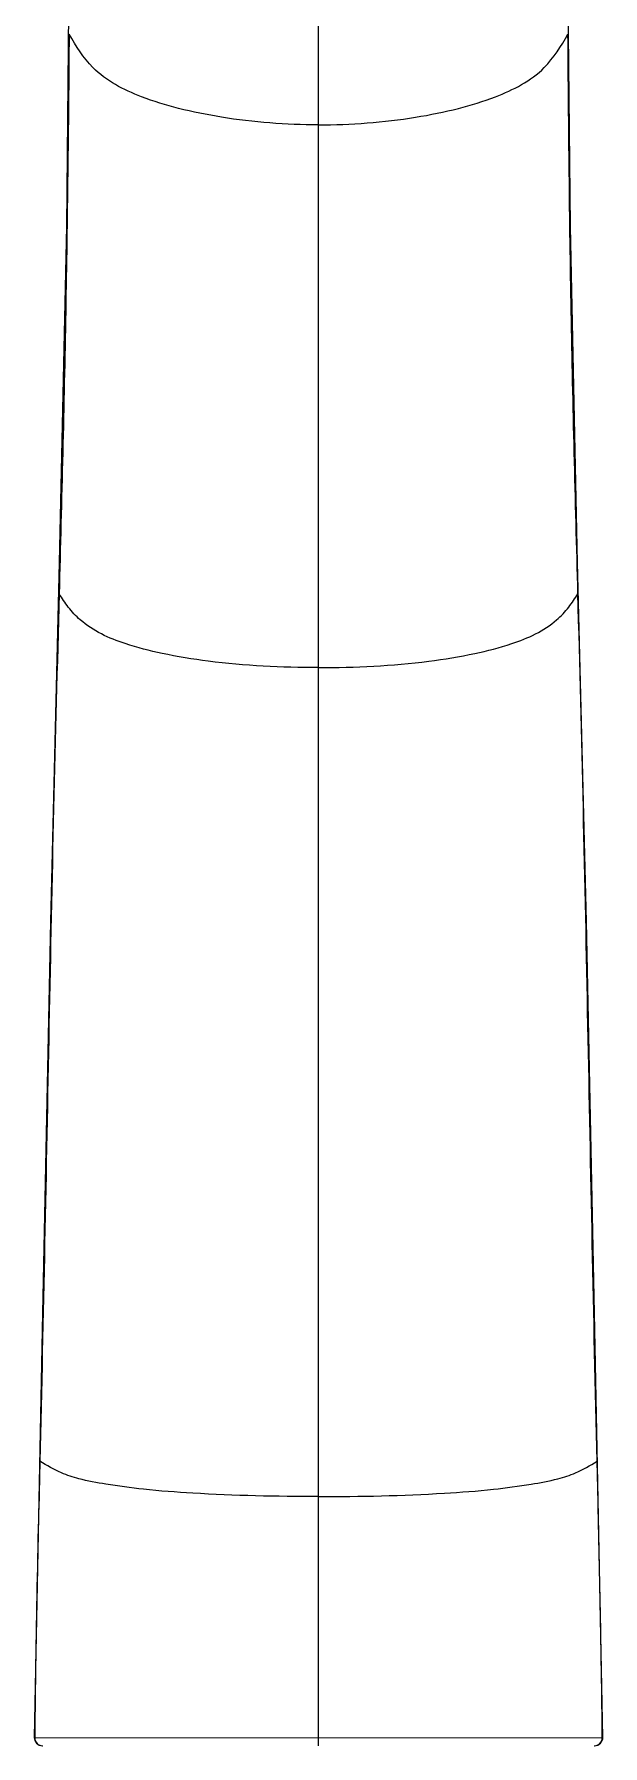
# Model space of a CAD drawing. Extents: x 0 to 1128, y 0 to 827.
# Drawn here: x 436.6 to 471.4, y 383.8 to 488.3 of the extents above; entities that cross this region are included whole.
import ezdxf

# ---------------------------------------------------------------- set-up
doc = ezdxf.new("R2010")
doc.units = 0
doc.header["$LTSCALE"] = 10
doc.header["$MEASUREMENT"] = 0
doc.linetypes.add('CENTER', pattern=[2, 1.25, -0.25, 0.25, -0.25])
doc.layers.add('DEF_LAYER_ASSEM_MEMBER', color=7, linetype='CONTINUOUS')

msp = doc.modelspace()

# ---------------------------------------------------------------- linework, layer by layer
at = {"layer": 'DEF_LAYER_ASSEM_MEMBER', "color": 9, "linetype": 'Continuous'}
for p, q in [((453.99, 383.76), (453.99, 507.97)), ((436.97, 401.14), (436.9, 398.19)), ((471.07, 398.61), (471.01, 401.14)), ((436.63, 384.26), (436.66, 384.26)), ((436.66, 384.26), (453.99, 384.25)), ((453.99, 384.25), (471.33, 384.26)), ((471.33, 384.26), (471.36, 384.26))]:
    msp.add_line(p, q, dxfattribs=at)
at = {"layer": 'DEF_LAYER_ASSEM_MEMBER', "color": 1, "linetype": 'CENTER', "lineweight": 5}
msp.add_line((453.99, 168.86), (453.99, 421.76), dxfattribs=at)
at = {"layer": 'DEF_LAYER_ASSEM_MEMBER', "color": 7, "linetype": 'Continuous'}
msp.add_line((437.14, 410.19), (436.63, 384.26), dxfattribs=at)
for points in [[(469.39, 476.59), (469.19, 496.33), (468.73, 511.17)], [(438.79, 496.33), (438.6, 476.59), (438.16, 456.06)], [(470.36, 434.13), (469.82, 456.06), (469.39, 476.59)], [(438.16, 456.06), (437.63, 434.13), (437.14, 410.19)], [(471.36, 384.26), (470.85, 410.19), (470.36, 434.13)]]:
    msp.add_lwpolyline(points, dxfattribs=at)
at = {"layer": 'DEF_LAYER_ASSEM_MEMBER', "color": 9, "linetype": 'Continuous'}
for centre, radius, start, end in [((1448.5, 373.64), 1011.9, 178.60942, 179.14403), ((2266.25, 362.85), 1829.72, 179.18882, 179.32949), ((-1426.76, 361.99), 1898.22, 0.67218, 0.79963)]:
    msp.add_arc(centre, radius, start, end, dxfattribs=at)
at = {"layer": 'DEF_LAYER_ASSEM_MEMBER', "color": 7, "linetype": 'Continuous'}
for centre, start, end in [((437.13, 384.26), 179.3371, 269.9749), ((470.86, 384.26), 270.0255, 0.6627)]:
    msp.add_arc(centre, 0.5, start, end, dxfattribs=at)
at = {"layer": 'DEF_LAYER_ASSEM_MEMBER', "color": 9, "linetype": 'Continuous'}
for points, start_tangent, end_tangent in [([(438.76, 488.34), (438.55, 471.4), (438.15, 454.14)], (-0.007875, -0.999969), (-0.026616, -0.999646)), ([(453.99, 482.8), (448.07, 483.27), (445.44, 483.81), (443.18, 484.52), (440.21, 486.3), (438.76, 488.34)], (-1, 0), (-0.50639, 0.862305)), ([(453.99, 482.8), (459.92, 483.27), (462.55, 483.81), (464.8, 484.52), (467.78, 486.3), (469.23, 488.34)], (1, 0), (0.506389, 0.862305)), ([(469.84, 454.14), (469.43, 471.4), (469.23, 488.34)], (-0.026616, 0.999646), (-0.007875, 0.999969)), ([(438.15, 454.14), (437.81, 441.04), (437.53, 427.79), (436.97, 401.14)], (-0.026616, -0.999646), (-0.023838, -0.999716)), ([(453.99, 449.64), (447.26, 450.03), (444.44, 450.5), (442.19, 451.1), (439.44, 452.55), (438.71, 453.34), (438.15, 454.14)], (-1, 0), (-0.551577, 0.834124)), ([(453.99, 449.64), (460.73, 450.03), (463.54, 450.5), (465.8, 451.1), (468.54, 452.55), (469.28, 453.34), (469.84, 454.14)], (1, 0), (0.551577, 0.834124)), ([(471.01, 401.14), (470.45, 427.79), (470.17, 441.04), (469.84, 454.14)], (-0.023838, 0.999716), (-0.026615, 0.999646)), ([(453.99, 398.98), (446.31, 399.19), (443.3, 399.43), (441, 399.74), (439.36, 400.07), (438.29, 400.43), (436.97, 401.14)], (-1, 0), (-0.85434, 0.519714)), ([(453.99, 398.98), (461.68, 399.19), (464.68, 399.43), (466.98, 399.74), (468.62, 400.07), (469.7, 400.43), (471.01, 401.14)], (1, 0), (0.85434, 0.519714)), ([(471.27, 388.48), (471.23, 391.03), (471.07, 398.61)], (-0.014172, 0.9999), (-0.023794, 0.999717)), ([(436.66, 384.26), (436.8, 383.9), (437.15, 383.76)], (-0.011986, -0.999928), (1, -0.000367)), ([(470.83, 383.76), (471.18, 383.9), (471.33, 384.26)], (1, 0.000377), (-0.012022, 0.999928))]:
    msp.add_spline(points, degree=3, dxfattribs=dict(at, start_tangent=start_tangent, end_tangent=end_tangent))

doc.saveas('drawing.dxf')
